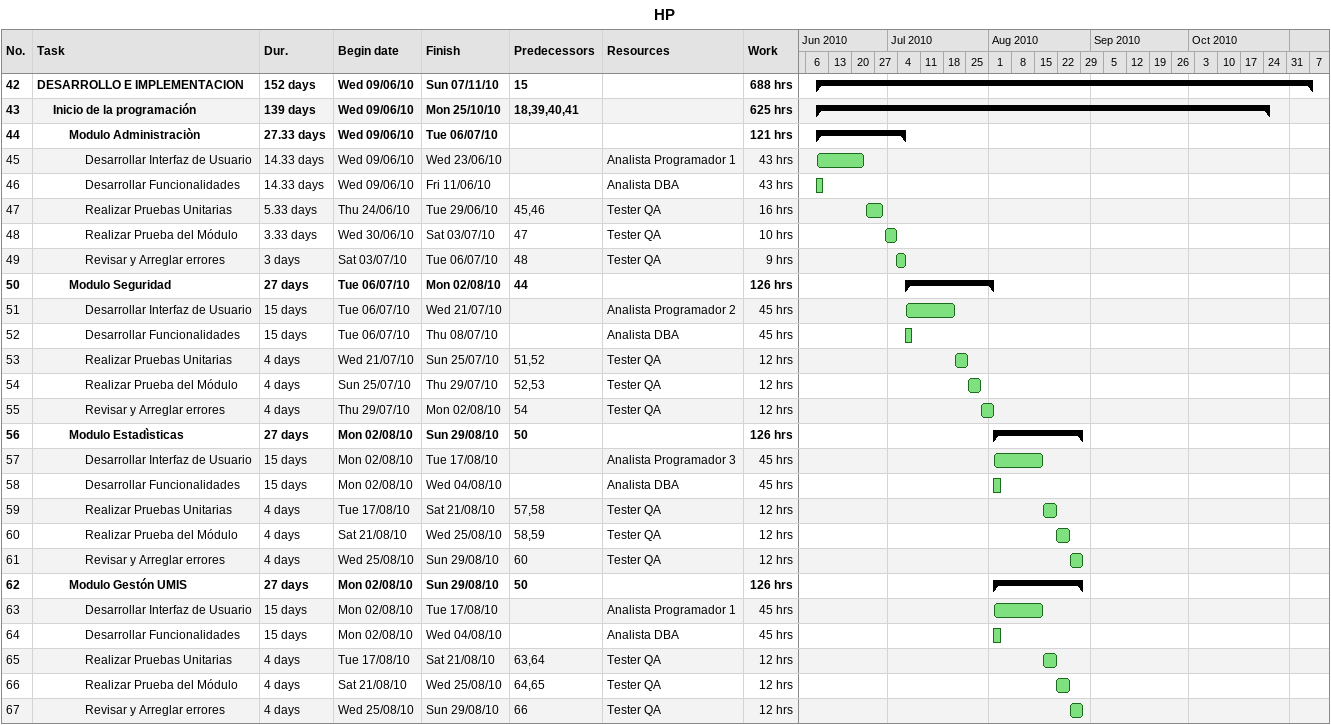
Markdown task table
HP

| ID | Level | Task | Duration | Start | Finish | Predecessors | Resources | Work (h) |
|---|---|---|---|---|---|---|---|---|
| 42 | 1 | **DESARROLLO E IMPLEMENTACION** | 152d | 2010-06-09 | 2010-11-07 | 15 |  | 688 |
| 43 | 2 | **Inicio de la programación** | 139d | 2010-06-09 | 2010-10-25 | 18, 39, 40, 41 |  | 625 |
| 44 | 3 | **Modulo Administraciòn** | 27.33d | 2010-06-09 | 2010-07-06 |  |  | 121 |
| 45 | 4 | Desarrollar Interfaz de Usuario | 14.33d | 2010-06-09 | 2010-06-23 |  | Analista Programador 1 | 43 |
| 46 | 4 | Desarrollar Funcionalidades | 14.33d | 2010-06-09 | 2010-06-11 |  | Analista DBA | 43 |
| 47 | 4 | Realizar Pruebas Unitarias | 5.33d | 2010-06-24 | 2010-06-29 | 45, 46 | Tester QA | 16 |
| 48 | 4 | Realizar Prueba del Módulo | 3.33d | 2010-06-30 | 2010-07-03 | 47 | Tester QA | 10 |
| 49 | 4 | Revisar y Arreglar errores | 3d | 2010-07-03 | 2010-07-06 | 48 | Tester QA | 9 |
| 50 | 3 | **Modulo Seguridad** | 27d | 2010-07-06 | 2010-08-02 | 44 |  | 126 |
| 51 | 4 | Desarrollar Interfaz de Usuario | 15d | 2010-07-06 | 2010-07-21 |  | Analista Programador 2 | 45 |
| 52 | 4 | Desarrollar Funcionalidades | 15d | 2010-07-06 | 2010-07-08 |  | Analista DBA | 45 |
| 53 | 4 | Realizar Pruebas Unitarias | 4d | 2010-07-21 | 2010-07-25 | 51, 52 | Tester QA | 12 |
| 54 | 4 | Realizar Prueba del Módulo | 4d | 2010-07-25 | 2010-07-29 | 52, 53 | Tester QA | 12 |
| 55 | 4 | Revisar y Arreglar errores | 4d | 2010-07-29 | 2010-08-02 | 54 | Tester QA | 12 |
| 56 | 3 | **Modulo Estadìsticas** | 27d | 2010-08-02 | 2010-08-29 | 50 |  | 126 |
| 57 | 4 | Desarrollar Interfaz de Usuario | 15d | 2010-08-02 | 2010-08-17 |  | Analista Programador 3 | 45 |
| 58 | 4 | Desarrollar Funcionalidades | 15d | 2010-08-02 | 2010-08-04 |  | Analista DBA | 45 |
| 59 | 4 | Realizar Pruebas Unitarias | 4d | 2010-08-17 | 2010-08-21 | 57, 58 | Tester QA | 12 |
| 60 | 4 | Realizar Prueba del Módulo | 4d | 2010-08-21 | 2010-08-25 | 58, 59 | Tester QA | 12 |
| 61 | 4 | Revisar y Arreglar errores | 4d | 2010-08-25 | 2010-08-29 | 60 | Tester QA | 12 |
| 62 | 3 | **Modulo Gestón UMIS** | 27d | 2010-08-02 | 2010-08-29 | 50 |  | 126 |
| 63 | 4 | Desarrollar Interfaz de Usuario | 15d | 2010-08-02 | 2010-08-17 |  | Analista Programador 1 | 45 |
| 64 | 4 | Desarrollar Funcionalidades | 15d | 2010-08-02 | 2010-08-04 |  | Analista DBA | 45 |
| 65 | 4 | Realizar Pruebas Unitarias | 4d | 2010-08-17 | 2010-08-21 | 63, 64 | Tester QA | 12 |
| 66 | 4 | Realizar Prueba del Módulo | 4d | 2010-08-21 | 2010-08-25 | 64, 65 | Tester QA | 12 |
| 67 | 4 | Revisar y Arreglar errores | 4d | 2010-08-25 | 2010-08-29 | 66 | Tester QA | 12 |
